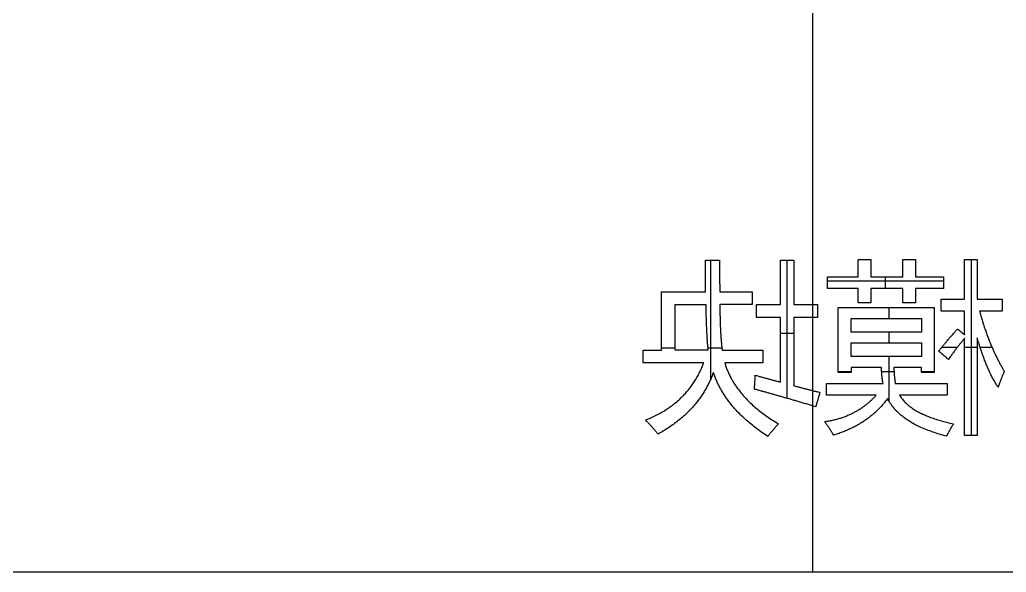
# Model space of a CAD drawing. Header units: millimetres. Extents: x 1.2 to 41.2, y 0.2 to 23.9.
# Drawn here: x 12.28 to 23.37, y 0.17 to 6.38 of the extents above; entities that cross this region are included whole.
import ezdxf

# ---------------------------------------------------------------- set-up
doc = ezdxf.new("R2010")
doc.units = ezdxf.units.MM
doc.layers.add('图层 01', color=18, linetype='Continuous', true_color=0x000000)
doc.layers.add('默认', color=18, linetype='Continuous', true_color=0x000000)

msp = doc.modelspace()

# ---------------------------------------------------------------- linework, layer by layer
at = {"layer": '图层 01'}
for p, q in [((20.179, 2.669, -0.004), (20.635, 2.669, -0.004)), ((20.635, 2.669, -0.004), (20.635, 2.527, -0.004)), ((20.635, 2.527, -0.004), (20.208, 2.527, -0.004)), ((22.125, 2.294, -0.004), (22.708, 2.294, -0.004)), ((22.708, 2.294, -0.004), (22.708, 2.164, -0.004)), ((22.708, 2.164, -0.004), (22.172, 2.164, -0.004))]:
    msp.add_line(p, q, dxfattribs=at)
for points in [[(19.993, 3.324, -0.004), (19.992, 3.5, -0.004), (19.992, 3.681, -0.004)], [(19.992, 3.681, -0.004), (20.071, 3.681, -0.004), (20.149, 3.681, -0.004)], [(20.052, 2.349, -0.004), (20.052, 3.015, -0.004), (20.052, 3.681, -0.004)], [(20.149, 3.681, -0.004), (20.149, 3.529, -0.004), (20.152, 3.324, -0.004)], [(20.833, 3.181, -0.004), (20.833, 3.43, -0.004), (20.833, 3.679, -0.004)], [(20.833, 3.679, -0.004), (20.909, 3.679, -0.004), (20.984, 3.679, -0.004)], [(20.909, 2.129, -0.004), (20.909, 2.904, -0.004), (20.909, 3.679, -0.004)], [(20.984, 3.679, -0.004), (20.984, 3.43, -0.004), (20.984, 3.181, -0.004)], [(21.708, 3.493, -0.004), (21.708, 3.59, -0.004), (21.708, 3.687, -0.004)], [(21.708, 3.687, -0.004), (21.779, 3.687, -0.004), (21.849, 3.687, -0.004)], [(21.849, 3.687, -0.004), (21.849, 3.59, -0.004), (21.849, 3.493, -0.004)], [(22.208, 3.493, -0.004), (22.208, 3.591, -0.004), (22.208, 3.689, -0.004)], [(22.208, 3.689, -0.004), (22.279, 3.689, -0.004), (22.35, 3.689, -0.004)], [(22.35, 3.689, -0.004), (22.35, 3.591, -0.004), (22.35, 3.493, -0.004)], [(22.904, 3.241, -0.004), (22.904, 3.465, -0.004), (22.904, 3.689, -0.004)], [(22.904, 3.689, -0.004), (22.975, 3.689, -0.004), (23.045, 3.689, -0.004)], [(22.981, 1.711, -0.004), (22.981, 2.7, -0.004), (22.981, 3.689, -0.004)], [(23.045, 3.689, -0.004), (23.045, 3.465, -0.004), (23.045, 3.241, -0.004)], [(21.361, 3.364, -0.004), (21.361, 3.429, -0.004), (21.361, 3.493, -0.004)], [(21.361, 3.493, -0.004), (21.535, 3.493, -0.004), (21.708, 3.493, -0.004)], [(22.668, 3.445, -0.004), (22.015, 3.445, -0.004), (21.361, 3.445, -0.004)], [(21.849, 3.493, -0.004), (22.029, 3.493, -0.004), (22.208, 3.493, -0.004)], [(22.015, 3.364, -0.004), (22.015, 3.429, -0.004), (22.015, 3.493, -0.004)], [(22.35, 3.493, -0.004), (22.509, 3.493, -0.004), (22.668, 3.493, -0.004)], [(22.668, 3.493, -0.004), (22.668, 3.429, -0.004), (22.668, 3.364, -0.004)], [(21.708, 3.364, -0.004), (21.535, 3.364, -0.004), (21.361, 3.364, -0.004)], [(21.708, 3.201, -0.004), (21.708, 3.283, -0.004), (21.708, 3.364, -0.004)], [(22.208, 3.364, -0.004), (22.029, 3.364, -0.004), (21.849, 3.364, -0.004)], [(21.849, 3.364, -0.004), (21.849, 3.283, -0.004), (21.849, 3.201, -0.004)], [(22.208, 3.201, -0.004), (22.208, 3.283, -0.004), (22.208, 3.364, -0.004)], [(22.668, 3.364, -0.004), (22.509, 3.364, -0.004), (22.35, 3.364, -0.004)], [(22.35, 3.364, -0.004), (22.35, 3.283, -0.004), (22.35, 3.201, -0.004)], [(19.496, 2.669, -0.004), (19.496, 2.996, -0.004), (19.496, 3.324, -0.004)], [(19.496, 3.324, -0.004), (19.745, 3.324, -0.004), (19.993, 3.324, -0.004)], [(20.152, 3.324, -0.004), (20.334, 3.324, -0.004), (20.516, 3.324, -0.004)], [(20.516, 3.324, -0.004), (20.516, 3.253, -0.004), (20.516, 3.183, -0.004)], [(22.642, 3.108, -0.004), (22.642, 3.175, -0.004), (22.642, 3.241, -0.004)], [(22.642, 3.241, -0.004), (22.773, 3.241, -0.004), (22.904, 3.241, -0.004)], [(23.045, 3.241, -0.004), (23.185, 3.241, -0.004), (23.326, 3.241, -0.004)], [(23.326, 3.241, -0.004), (23.326, 3.175, -0.004), (23.326, 3.108, -0.004)], [(19.651, 3.183, -0.004), (19.823, 3.183, -0.004), (19.994, 3.183, -0.004)], [(19.651, 2.669, -0.004), (19.651, 2.926, -0.004), (19.651, 3.183, -0.004)], [(19.994, 3.183, -0.004), (19.999, 2.86, -0.004), (20.019, 2.669, -0.004)], [(20.516, 3.183, -0.004), (20.335, 3.183, -0.004), (20.153, 3.183, -0.004)], [(20.153, 3.183, -0.004), (20.154, 2.857, -0.004), (20.179, 2.669, -0.004)], [(20.565, 3.038, -0.004), (20.565, 3.109, -0.004), (20.565, 3.181, -0.004)], [(20.565, 3.181, -0.004), (20.699, 3.181, -0.004), (20.833, 3.181, -0.004)], [(20.984, 3.181, -0.004), (21.117, 3.181, -0.004), (21.25, 3.181, -0.004)], [(21.25, 3.181, -0.004), (21.25, 3.109, -0.004), (21.25, 3.038, -0.004)], [(21.484, 2.419, -0.004), (21.484, 2.784, -0.004), (21.484, 3.149, -0.004)], [(21.484, 3.149, -0.004), (22.024, 3.149, -0.004), (22.563, 3.149, -0.004)], [(21.849, 3.201, -0.004), (21.779, 3.201, -0.004), (21.708, 3.201, -0.004)], [(22.055, 3.024, -0.004), (22.055, 3.086, -0.004), (22.055, 3.149, -0.004)], [(22.35, 3.201, -0.004), (22.279, 3.201, -0.004), (22.208, 3.201, -0.004)], [(22.563, 3.149, -0.004), (22.563, 2.784, -0.004), (22.563, 2.419, -0.004)], [(22.904, 3.108, -0.004), (22.773, 3.108, -0.004), (22.642, 3.108, -0.004)], [(22.904, 2.842, -0.004), (22.904, 2.975, -0.004), (22.904, 3.108, -0.004)], [(23.326, 3.108, -0.004), (23.199, 3.108, -0.004), (23.072, 3.108, -0.004)], [(23.072, 3.108, -0.004), (23.175, 2.723, -0.004), (23.35, 2.431, -0.004)], [(20.833, 3.038, -0.004), (20.699, 3.038, -0.004), (20.565, 3.038, -0.004)], [(20.833, 2.311, -0.004), (20.833, 2.674, -0.004), (20.833, 3.038, -0.004)], [(21.25, 3.038, -0.004), (21.117, 3.038, -0.004), (20.984, 3.038, -0.004)], [(20.984, 3.038, -0.004), (20.984, 2.654, -0.004), (20.984, 2.27, -0.004)], [(21.63, 3.024, -0.004), (22.024, 3.024, -0.004), (22.418, 3.024, -0.004)], [(21.63, 2.872, -0.004), (21.63, 2.948, -0.004), (21.63, 3.024, -0.004)], [(22.418, 3.024, -0.004), (22.418, 2.948, -0.004), (22.418, 2.872, -0.004)], [(22.612, 2.659, -0.004), (22.71, 2.784, -0.004), (22.825, 2.907, -0.004)], [(22.825, 2.907, -0.004), (22.865, 2.874, -0.004), (22.904, 2.842, -0.004)], [(20.984, 2.856, -0.004), (20.909, 2.856, -0.004), (20.833, 2.856, -0.004)], [(22.418, 2.872, -0.004), (22.024, 2.872, -0.004), (21.63, 2.872, -0.004)], [(22.055, 2.751, -0.004), (22.055, 2.812, -0.004), (22.055, 2.872, -0.004)], [(22.904, 2.803, -0.004), (22.815, 2.7, -0.004), (22.723, 2.566, -0.004)], [(22.904, 1.711, -0.004), (22.904, 2.257, -0.004), (22.904, 2.803, -0.004)], [(23.281, 2.253, -0.004), (23.153, 2.44, -0.004), (23.045, 2.809, -0.004)], [(23.045, 2.809, -0.004), (23.045, 2.26, -0.004), (23.045, 1.711, -0.004)], [(19.292, 2.527, -0.004), (19.292, 2.598, -0.004), (19.292, 2.669, -0.004)], [(19.292, 2.669, -0.004), (19.394, 2.669, -0.004), (19.496, 2.669, -0.004)], [(19.651, 2.691, -0.004), (19.574, 2.691, -0.004), (19.496, 2.691, -0.004)], [(20.019, 2.669, -0.004), (19.835, 2.669, -0.004), (19.651, 2.669, -0.004)], [(20.176, 2.691, -0.004), (20.097, 2.691, -0.004), (20.017, 2.691, -0.004)], [(21.63, 2.751, -0.004), (22.024, 2.751, -0.004), (22.418, 2.751, -0.004)], [(21.63, 2.6, -0.004), (21.63, 2.676, -0.004), (21.63, 2.751, -0.004)], [(22.418, 2.751, -0.004), (22.418, 2.676, -0.004), (22.418, 2.6, -0.004)], [(22.82, 2.7, -0.004), (22.733, 2.7, -0.004), (22.645, 2.7, -0.004)], [(23.045, 2.7, -0.004), (22.975, 2.7, -0.004), (22.904, 2.7, -0.004)], [(23.213, 2.7, -0.004), (23.146, 2.7, -0.004), (23.079, 2.7, -0.004)], [(22.418, 2.6, -0.004), (22.024, 2.6, -0.004), (21.63, 2.6, -0.004)], [(22.055, 2.095, -0.004), (22.055, 2.347, -0.004), (22.055, 2.6, -0.004)], [(22.723, 2.566, -0.004), (22.667, 2.612, -0.004), (22.612, 2.659, -0.004)], [(19.972, 2.527, -0.004), (19.632, 2.527, -0.004), (19.292, 2.527, -0.004)], [(19.317, 1.884, -0.004), (19.803, 2.076, -0.004), (19.972, 2.527, -0.004)], [(20.208, 2.527, -0.004), (20.325, 2.131, -0.004), (20.811, 1.842, -0.004)], [(21.968, 2.475, -0.004), (21.799, 2.475, -0.004), (21.63, 2.475, -0.004)], [(21.63, 2.475, -0.004), (21.63, 2.447, -0.004), (21.63, 2.419, -0.004)], [(21.987, 2.294, -0.004), (21.974, 2.364, -0.004), (21.968, 2.475, -0.004)], [(22.418, 2.475, -0.004), (22.263, 2.475, -0.004), (22.108, 2.475, -0.004)], [(22.108, 2.475, -0.004), (22.112, 2.367, -0.004), (22.125, 2.294, -0.004)], [(22.418, 2.419, -0.004), (22.418, 2.447, -0.004), (22.418, 2.475, -0.004)], [(20.08, 2.42, -0.004), (19.921, 1.981, -0.004), (19.458, 1.727, -0.004)], [(20.692, 1.701, -0.004), (20.216, 2.009, -0.004), (20.08, 2.42, -0.004)], [(20.541, 2.231, -0.004), (20.547, 2.302, -0.004), (20.551, 2.388, -0.004)], [(20.551, 2.388, -0.004), (20.694, 2.348, -0.004), (20.833, 2.311, -0.004)], [(21.63, 2.426, -0.004), (21.557, 2.426, -0.004), (21.484, 2.426, -0.004)], [(21.63, 2.419, -0.004), (21.557, 2.419, -0.004), (21.484, 2.419, -0.004)], [(22.11, 2.426, -0.004), (22.041, 2.426, -0.004), (21.972, 2.426, -0.004)], [(22.563, 2.426, -0.004), (22.491, 2.426, -0.004), (22.418, 2.426, -0.004)], [(22.563, 2.419, -0.004), (22.491, 2.419, -0.004), (22.418, 2.419, -0.004)], [(23.35, 2.431, -0.004), (23.309, 2.34, -0.004), (23.281, 2.253, -0.004)], [(21.23, 2.033, -0.004), (20.871, 2.142, -0.004), (20.541, 2.231, -0.004)], [(20.984, 2.27, -0.004), (21.134, 2.231, -0.004), (21.277, 2.195, -0.004)], [(21.353, 2.164, -0.004), (21.353, 2.229, -0.004), (21.353, 2.294, -0.004)], [(21.353, 2.294, -0.004), (21.67, 2.294, -0.004), (21.987, 2.294, -0.004)], [(21.277, 2.195, -0.004), (21.254, 2.114, -0.004), (21.23, 2.033, -0.004)], [(21.331, 1.866, -0.004), (21.691, 1.919, -0.004), (21.91, 2.164, -0.004)], [(21.91, 2.164, -0.004), (21.632, 2.164, -0.004), (21.353, 2.164, -0.004)], [(22.038, 2.126, -0.004), (21.82, 1.829, -0.004), (21.43, 1.715, -0.004)], [(22.7, 1.703, -0.004), (22.182, 1.837, -0.004), (22.038, 2.126, -0.004)], [(22.172, 2.164, -0.004), (22.304, 1.942, -0.004), (22.779, 1.842, -0.004)], [(19.458, 1.727, -0.004), (19.387, 1.814, -0.004), (19.317, 1.884, -0.004)], [(20.811, 1.842, -0.004), (20.752, 1.777, -0.004), (20.692, 1.701, -0.004)], [(21.43, 1.715, -0.004), (21.388, 1.791, -0.004), (21.331, 1.866, -0.004)], [(22.779, 1.842, -0.004), (22.735, 1.773, -0.004), (22.7, 1.703, -0.004)], [(23.045, 1.711, -0.004), (22.975, 1.711, -0.004), (22.904, 1.711, -0.004)]]:
    msp.add_open_spline(points, degree=2, dxfattribs=at)
at = {"layer": '默认'}
for p, q in [((21.196, 0.174, 1.597), (21.196, 23.918, 1.602)), ((21.196, 0.174, -0.003), (21.196, 23.918, 0.002))]:
    msp.add_line(p, q, dxfattribs=at)
for points in [[(37.196, 0.174, 1.597), (22.747, 0.174, 1.597), (8.298, 0.174, 1.597)], [(37.196, 0.174, -0.003), (22.747, 0.174, -0.003), (8.298, 0.174, -0.003)], [(37.196, 0.174, 0.797), (22.747, 0.174, 0.797), (8.298, 0.174, 0.797)], [(22.747, 0.174, 1.597), (22.747, 0.174, 0.797), (22.747, 0.174, -0.003)]]:
    msp.add_open_spline(points, degree=2, dxfattribs=at)

doc.saveas('drawing.dxf')
